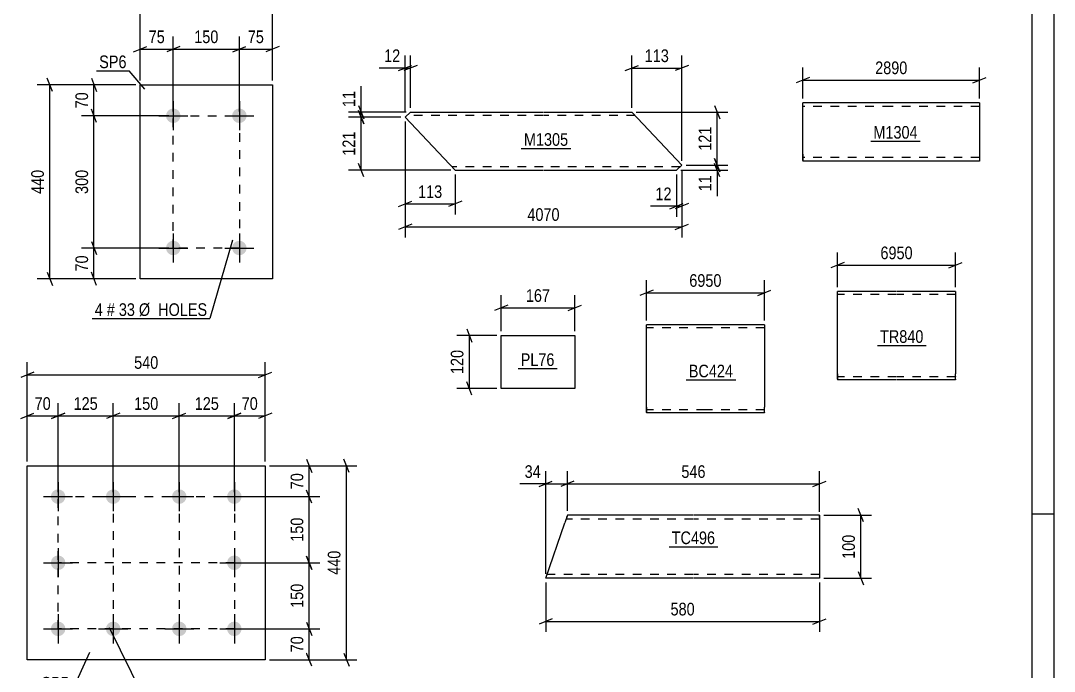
# Model space of a CAD drawing. Header units: millimetres. Extents: x 0 to 841, y 0 to 594.
# Drawn here: x 606.4 to 841, y 262.3 to 410 of the extents above; entities that cross this region are included whole.
import ezdxf

# ---------------------------------------------------------------- set-up
doc = ezdxf.new("R2010")
doc.units = ezdxf.units.MM
doc.linetypes.add('DXK_LINE_DOT2', pattern=[3.9198, 1.9599, -1.9599])
doc.styles.add('Arial Narrow', font='ARIALN.TTF', dxfattribs={"height": 0.2})

# ---------------------------------------------------------------- blocks, each defined once
blk = doc.blocks.new('Unknown-761545992-1132')
at = {"color": 5, "linetype": 'Continuous'}
for p, q in [((841, 0), (841, 594)), ((836, 5), (836, 589)), ((841, 298), (836, 298))]:
    blk.add_line(p, q, dxfattribs=at)
blk = doc.blocks.new('Part-761545992-18635 - 18634')
at = {"color": 2, "linetype": 'Continuous'}
for p, q in [((725.54, 283.46), (729.87, 296.03)), ((730.46, 297.75), (729.87, 296.03)), ((759.03, 297.75), (730.46, 297.75)), ((787.7, 297.75), (759.13, 297.75)), ((787.7, 297.75), (787.7, 297.62)), ((787.7, 297.62), (787.7, 283.46)), ((759.03, 283.46), (725.54, 283.46)), ((787.7, 283.46), (759.13, 283.46))]:
    blk.add_line(p, q, dxfattribs=at)
at = {"color": 7, "linetype": 'DXK_LINE_DOT2'}
for p, q in [((759.03, 296.89), (730.16, 296.89)), ((730.41, 297.62), (730.29, 297.25)), ((730.46, 297.75), (730.41, 297.62)), ((787.7, 296.89), (759.13, 296.89)), ((787.7, 297.25), (787.7, 297.75)), ((759.03, 284.32), (725.84, 284.32)), ((787.7, 284.32), (759.13, 284.32))]:
    blk.add_line(p, q, dxfattribs=at)
blk = doc.blocks.new('Part-761545992-16267 - 16266')
at = {"color": 2, "linetype": 'Continuous'}
for p, q in [((694.84, 389.23), (693.64, 388.1)), ((693.64, 388.1), (704.99, 376.03)), ((694.84, 389.23), (724.99, 389.23)), ((725.09, 389.23), (745.09, 389.23)), ((745.09, 389.23), (756.44, 377.16)), ((704.99, 376.03), (724.99, 376.03)), ((725.09, 376.03), (755.23, 376.03)), ((756.44, 377.16), (755.23, 376.03))]:
    blk.add_line(p, q, dxfattribs=at)
at = {"color": 7, "linetype": 'DXK_LINE_DOT2'}
for p, q in [((724.99, 388.43), (693.99, 388.43)), ((745.84, 388.43), (725.09, 388.43)), ((724.99, 376.83), (704.24, 376.83)), ((756.08, 376.83), (725.09, 376.83))]:
    blk.add_line(p, q, dxfattribs=at)
blk = doc.blocks.new('Part-761545992-16281 - 16280')
at = {"color": 2, "linetype": 'Continuous'}
for p, q in [((803.93, 391.29), (783.93, 391.29)), ((783.93, 379.69), (783.93, 391.29)), ((824.03, 391.29), (804.03, 391.29)), ((824.03, 391.29), (824.03, 378.09)), ((783.93, 379.69), (783.93, 378.09)), ((803.93, 378.09), (783.93, 378.09)), ((824.03, 378.09), (804.03, 378.09))]:
    blk.add_line(p, q, dxfattribs=at)
at = {"color": 7, "linetype": 'DXK_LINE_DOT2'}
for p, q in [((803.93, 390.49), (783.93, 390.49)), ((824.03, 390.49), (804.03, 390.49)), ((783.93, 378.22), (783.93, 379.69)), ((783.93, 378.89), (783.93, 378.96)), ((803.93, 378.89), (783.93, 378.89)), ((824.03, 378.89), (804.03, 378.89)), ((824.03, 378.89), (824.03, 378.96))]:
    blk.add_line(p, q, dxfattribs=at)
blk = doc.blocks.new('Part-761545992-16340 - 16339')
at = {"color": 2, "linetype": 'Continuous'}
for p, q in [((761.75, 340.97), (748.42, 340.97)), ((748.42, 322.3), (748.42, 340.97)), ((775.18, 340.97), (761.85, 340.97)), ((775.18, 340.97), (775.18, 339.64)), ((775.18, 339.64), (775.18, 322.3)), ((748.42, 322.3), (748.42, 320.97)), ((775.18, 320.97), (775.18, 322.3)), ((761.75, 320.97), (748.42, 320.97)), ((775.18, 320.97), (761.85, 320.97))]:
    blk.add_line(p, q, dxfattribs=at)
at = {"color": 7, "linetype": 'DXK_LINE_DOT2'}
for p, q in [((761.75, 340.3), (748.42, 340.3)), ((775.18, 340.3), (761.85, 340.3)), ((748.42, 321.07), (748.42, 322.3)), ((748.42, 321.64), (748.42, 321.69)), ((761.75, 321.64), (748.42, 321.64)), ((775.18, 321.64), (761.85, 321.64)), ((775.18, 321.64), (775.18, 322.3)), ((775.18, 321.69), (775.18, 321.64)), ((775.18, 321.07), (775.18, 320.97))]:
    blk.add_line(p, q, dxfattribs=at)
blk = doc.blocks.new('Bolt-761545992-16351 - 16349')
at = {"linetype": 'Continuous'}
for points in [[(641, 390.04, -1), (641, 386.74, -1)], [(656, 390.04, -1), (656, 386.74, -1)], [(641, 360.04, -1), (641, 356.74, -1)], [(656, 360.04, -1), (656, 356.74, -1)]]:
    blk.add_hatch(color=1, dxfattribs=at).paths.add_polyline_path(points)
at = {"color": 1, "linetype": 'Continuous'}
for p, q in [((641, 391.69), (641, 385.09)), ((656, 391.69), (656, 385.09)), ((637.7, 388.39), (644.3, 388.39)), ((652.7, 388.39), (659.3, 388.39)), ((641, 361.69), (641, 355.09)), ((656, 361.69), (656, 355.09)), ((637.7, 358.39), (644.3, 358.39)), ((652.7, 358.39), (659.3, 358.39))]:
    blk.add_line(p, q, dxfattribs=at)
blk = doc.blocks.new('Part-761545992-16350 - 16349')
at = {"color": 2, "linetype": 'Continuous'}
for p, q in [((633.5, 351.39), (633.5, 395.39)), ((633.5, 395.39), (663.5, 395.39)), ((663.5, 395.39), (663.5, 351.39)), ((663.5, 351.39), (633.5, 351.39))]:
    blk.add_line(p, q, dxfattribs=at)
blk = doc.blocks.new('Part-761545992-16359 - 16358')
at = {"color": 2, "linetype": 'Continuous'}
for p, q in [((607.86, 264.98), (607.86, 308.98)), ((607.86, 308.98), (661.86, 308.98)), ((661.86, 308.98), (661.86, 264.98)), ((661.86, 264.98), (607.86, 264.98))]:
    blk.add_line(p, q, dxfattribs=at)
blk = doc.blocks.new('Bolt-761545992-16360 - 16358')
at = {"linetype": 'Continuous'}
for points in [[(614.86, 303.63, -1), (614.86, 300.33, -1)], [(627.36, 303.63, -1), (627.36, 300.33, -1)], [(642.36, 303.63, -1), (642.36, 300.33, -1)], [(654.86, 303.63, -1), (654.86, 300.33, -1)], [(614.86, 288.63, -1), (614.86, 285.33, -1)], [(654.86, 288.63, -1), (654.86, 285.33, -1)], [(614.86, 273.63, -1), (614.86, 270.33, -1)], [(627.36, 273.63, -1), (627.36, 270.33, -1)], [(642.36, 273.63, -1), (642.36, 270.33, -1)], [(654.86, 273.63, -1), (654.86, 270.33, -1)]]:
    blk.add_hatch(color=1, dxfattribs=at).paths.add_polyline_path(points)
at = {"color": 1, "linetype": 'Continuous'}
for p, q in [((614.86, 305.28), (614.86, 298.68)), ((627.36, 305.28), (627.36, 298.68)), ((642.36, 305.28), (642.36, 298.68)), ((654.86, 305.28), (654.86, 298.68)), ((611.56, 301.98), (618.16, 301.98)), ((624.06, 301.98), (630.66, 301.98)), ((639.06, 301.98), (645.66, 301.98)), ((651.56, 301.98), (658.16, 301.98)), ((614.86, 290.28), (614.86, 283.68)), ((654.86, 290.28), (654.86, 283.68)), ((611.56, 286.98), (618.16, 286.98)), ((651.56, 286.98), (658.16, 286.98)), ((614.86, 275.28), (614.86, 268.68)), ((627.36, 275.28), (627.36, 268.68)), ((642.36, 275.28), (642.36, 268.68)), ((654.86, 275.28), (654.86, 268.68)), ((611.56, 271.98), (618.16, 271.98)), ((624.06, 271.98), (630.66, 271.98)), ((639.06, 271.98), (645.66, 271.98)), ((651.56, 271.98), (658.16, 271.98))]:
    blk.add_line(p, q, dxfattribs=at)
blk = doc.blocks.new('Part-761545992-16406 - 16405')
at = {"color": 2, "linetype": 'Continuous'}
for p, q in [((715.43, 326.53), (715.43, 338.53)), ((715.43, 338.53), (732.14, 338.53)), ((732.14, 338.53), (732.14, 326.53)), ((732.14, 326.53), (715.43, 326.53))]:
    blk.add_line(p, q, dxfattribs=at)
blk = doc.blocks.new('Part-761545992-16440 - 16439')
at = {"color": 2, "linetype": 'Continuous'}
for p, q in [((805.13, 348.5), (791.8, 348.5)), ((791.8, 329.83), (791.8, 348.5)), ((818.57, 348.5), (805.23, 348.5)), ((818.57, 348.5), (818.57, 347.17)), ((818.57, 347.17), (818.57, 329.83)), ((791.8, 329.83), (791.8, 328.5)), ((818.57, 328.5), (818.57, 329.83)), ((805.13, 328.5), (791.8, 328.5)), ((818.57, 328.5), (805.23, 328.5))]:
    blk.add_line(p, q, dxfattribs=at)
at = {"color": 7, "linetype": 'DXK_LINE_DOT2'}
for p, q in [((805.13, 347.83), (791.8, 347.83)), ((818.57, 347.83), (805.23, 347.83)), ((791.8, 328.6), (791.8, 329.83)), ((791.8, 329.17), (791.8, 329.22)), ((805.13, 329.17), (791.8, 329.17)), ((818.57, 329.17), (805.23, 329.17)), ((818.57, 329.17), (818.57, 329.83)), ((818.57, 329.22), (818.57, 329.17)), ((818.57, 328.6), (818.57, 328.5))]:
    blk.add_line(p, q, dxfattribs=at)
blk = doc.blocks.new('Rectangle-761545992-18314 - 16349')
at = {"color": 1, "linetype": 'DXK_LINE_DOT2'}
blk.add_lwpolyline([(641, 388.39), (656, 388.39), (656, 358.39), (641, 358.39), (641, 388.39)], close=True, dxfattribs=at)
blk = doc.blocks.new('Rectangle-761545992-18286 - 16358')
at = {"color": 1, "linetype": 'DXK_LINE_DOT2'}
blk.add_lwpolyline([(614.86, 301.98), (654.86, 301.98), (654.86, 271.98), (614.86, 271.98), (614.86, 301.98)], close=True, dxfattribs=at)
blk = doc.blocks.new('Line-761545992-18296 - 16358')
at = {"color": 1, "linetype": 'DXK_LINE_DOT2'}
blk.add_line((627.36, 301.98), (627.36, 271.88), dxfattribs=at)
blk = doc.blocks.new('Line-761545992-18300 - 16358')
at = {"color": 1, "linetype": 'DXK_LINE_DOT2'}
blk.add_line((642.36, 301.98), (642.36, 271.88), dxfattribs=at)
blk = doc.blocks.new('Line-761545992-18304 - 16358')
at = {"color": 1, "linetype": 'DXK_LINE_DOT2'}
blk.add_line((654.86, 286.98), (614.86, 286.98), dxfattribs=at)
blk = doc.blocks.new('StraightDimension-761545992-18776 - 18634')
at = {"color": 7, "linetype": 'Continuous'}
for p, q in [((725.54, 282.46), (725.54, 271.28)), ((787.7, 282.46), (787.7, 271.28)), ((727.04, 274.28), (724.04, 273.08)), ((725.54, 273.68), (787.7, 273.68)), ((786.2, 273.08), (789.2, 274.28))]:
    blk.add_line(p, q, dxfattribs=at)
at = {"color": 0}
blk.add_wipeout([(759.96, 274.43), (759.96, 278.63), (753.28, 278.63), (753.28, 274.43)], dxfattribs=at)
at = {"color": 3, "style": 'Arial Narrow'}
blk.add_text('580', height=2.863, dxfattribs=at).set_placement((753.88, 275.03))
blk = doc.blocks.new('StraightDimension-761545992-18748 - 18634')
at = {"color": 7, "linetype": 'Continuous'}
for p, q in [((730.46, 298.75), (730.46, 307.73)), ((787.7, 298.5), (787.7, 307.73)), ((731.96, 305.48), (728.96, 304.28)), ((786.2, 304.28), (789.2, 305.48)), ((730.46, 304.88), (787.7, 304.88))]:
    blk.add_line(p, q, dxfattribs=at)
at = {"color": 0}
blk.add_wipeout([(762.42, 305.63), (762.42, 309.83), (755.74, 309.83), (755.74, 305.63)], dxfattribs=at)
at = {"color": 3, "style": 'Arial Narrow'}
blk.add_text('546', height=2.863, dxfattribs=at).set_placement((756.34, 306.23))
blk = doc.blocks.new('StraightDimension-761545992-18718 - 18634')
at = {"color": 7, "linetype": 'Continuous'}
for p, q in [((797.67, 296.25), (796.47, 299.25)), ((788.7, 297.75), (799.47, 297.75)), ((797.07, 283.46), (797.07, 297.75)), ((796.47, 284.96), (797.67, 281.96)), ((788.7, 283.46), (799.47, 283.46))]:
    blk.add_line(p, q, dxfattribs=at)
at = {"color": 0}
blk.add_wipeout([(796.32, 293.95), (792.12, 293.95), (792.12, 287.26), (796.32, 287.26)], dxfattribs=at)
at = {"color": 3, "style": 'Arial Narrow'}
blk.add_text('100', height=2.863, rotation=90.0002, dxfattribs=at).set_placement((795.72, 287.86))
blk = doc.blocks.new('StraightDimension-761545992-18749 - 18634')
at = {"color": 7, "linetype": 'Continuous'}
for p, q in [((725.54, 284.46), (725.54, 307.73)), ((730.46, 298.75), (730.46, 307.73)), ((724.04, 304.28), (727.04, 305.48)), ((731.96, 305.48), (728.96, 304.28)), ((725.54, 304.88), (730.46, 304.88))]:
    blk.add_line(p, q, dxfattribs=at)
at = {"color": 0}
blk.add_wipeout([(725.02, 305.63), (725.02, 309.83), (720.16, 309.83), (720.16, 305.63)], dxfattribs=at)
at = {"color": 7, "linetype": 'Continuous'}
blk.add_line((725.54, 304.88), (719.64, 304.88), dxfattribs=at)
blk.add_line((725.54, 304.88), (719.64, 304.88), dxfattribs=at)
at = {"color": 3, "style": 'Arial Narrow'}
blk.add_text('34', height=2.863, dxfattribs=at).set_placement((720.76, 306.23))
blk = doc.blocks.new('StraightDimension-761545992-18578 - 16266')
at = {"color": 7, "linetype": 'Continuous'}
for p, q in [((763.87, 378.66), (765.07, 375.66)), ((756.23, 376.03), (766.87, 376.03)), ((757.44, 377.16), (766.87, 377.16)), ((765.07, 374.53), (763.87, 377.53)), ((764.47, 376.03), (764.47, 377.16))]:
    blk.add_line(p, q, dxfattribs=at)
at = {"color": 0}
blk.add_wipeout([(763.72, 375.51), (759.52, 375.51), (759.52, 370.65), (763.72, 370.65)], dxfattribs=at)
at = {"color": 7, "linetype": 'Continuous'}
blk.add_line((764.47, 376.03), (764.47, 370.13), dxfattribs=at)
blk.add_line((764.47, 376.03), (764.47, 370.13), dxfattribs=at)
at = {"color": 3, "style": 'Arial Narrow'}
blk.add_text('11', height=2.863, rotation=90.0002, dxfattribs=at).set_placement((763.12, 371.25))
blk = doc.blocks.new('StraightDimension-761545992-16490 - 16266')
at = {"color": 7, "linetype": 'Continuous'}
for p, q in [((693.64, 389.1), (693.64, 402.08)), ((694.84, 390.23), (694.84, 402.08)), ((692.14, 398.63), (695.14, 399.83)), ((696.34, 399.83), (693.34, 398.63)), ((693.64, 399.23), (694.84, 399.23))]:
    blk.add_line(p, q, dxfattribs=at)
at = {"color": 0}
blk.add_wipeout([(693.11, 399.98), (693.11, 404.18), (688.26, 404.18), (688.26, 399.98)], dxfattribs=at)
at = {"color": 7, "linetype": 'Continuous'}
blk.add_line((693.64, 399.23), (687.73, 399.23), dxfattribs=at)
blk.add_line((693.64, 399.23), (687.73, 399.23), dxfattribs=at)
at = {"color": 3, "style": 'Arial Narrow'}
blk.add_text('12', height=2.863, dxfattribs=at).set_placement((688.86, 400.58))
blk = doc.blocks.new('StraightDimension-761545992-16482 - 16266')
at = {"color": 7, "linetype": 'Continuous'}
for p, q in [((693.64, 387.1), (693.64, 365.99)), ((704.99, 375.03), (704.99, 365.99)), ((692.14, 367.79), (695.14, 368.99)), ((693.64, 368.39), (704.99, 368.39)), ((706.49, 368.99), (703.49, 367.79))]:
    blk.add_line(p, q, dxfattribs=at)
at = {"color": 0}
blk.add_wipeout([(702.66, 369.14), (702.66, 373.34), (695.97, 373.34), (695.97, 369.14)], dxfattribs=at)
at = {"color": 3, "style": 'Arial Narrow'}
blk.add_text('113', height=2.863, dxfattribs=at).set_placement((696.57, 369.74))
blk = doc.blocks.new('StraightDimension-761545992-16510 - 16266')
at = {"color": 7, "linetype": 'Continuous'}
for p, q in [((693.64, 387.1), (693.64, 360.8)), ((756.44, 376.16), (756.44, 360.8)), ((695.14, 363.8), (692.14, 362.6)), ((754.94, 362.6), (757.94, 363.8)), ((693.64, 363.2), (756.44, 363.2))]:
    blk.add_line(p, q, dxfattribs=at)
at = {"color": 0}
blk.add_wipeout([(729.29, 363.95), (729.29, 368.15), (720.78, 368.15), (720.78, 363.95)], dxfattribs=at)
at = {"color": 3, "style": 'Arial Narrow'}
blk.add_text('4070', height=2.863, dxfattribs=at).set_placement((721.38, 364.55))
blk = doc.blocks.new('StraightDimension-761545992-16486 - 16266')
at = {"color": 7, "linetype": 'Continuous'}
for p, q in [((745.09, 390.23), (745.09, 402.08)), ((756.44, 378.16), (756.44, 402.08)), ((743.59, 398.63), (746.59, 399.83)), ((745.09, 399.23), (756.44, 399.23)), ((757.94, 399.83), (754.94, 398.63))]:
    blk.add_line(p, q, dxfattribs=at)
at = {"color": 0}
blk.add_wipeout([(754.1, 399.98), (754.1, 404.18), (747.42, 404.18), (747.42, 399.98)], dxfattribs=at)
at = {"color": 3, "style": 'Arial Narrow'}
blk.add_text('113', height=2.863, dxfattribs=at).set_placement((748.02, 400.58))
blk = doc.blocks.new('StraightDimension-761545992-16478 - 16266')
at = {"color": 7, "linetype": 'Continuous'}
for p, q in [((756.44, 376.16), (756.44, 365.49)), ((755.23, 375.03), (755.23, 365.49)), ((753.73, 367.29), (756.73, 368.49)), ((757.94, 368.49), (754.94, 367.29)), ((755.23, 367.89), (756.44, 367.89))]:
    blk.add_line(p, q, dxfattribs=at)
at = {"color": 0}
blk.add_wipeout([(754.71, 368.64), (754.71, 372.84), (749.85, 372.84), (749.85, 368.64)], dxfattribs=at)
at = {"color": 7, "linetype": 'Continuous'}
blk.add_line((755.23, 367.89), (749.33, 367.89), dxfattribs=at)
blk.add_line((755.23, 367.89), (749.33, 367.89), dxfattribs=at)
at = {"color": 3, "style": 'Arial Narrow'}
blk.add_text('12', height=2.863, dxfattribs=at).set_placement((750.45, 369.24))
blk = doc.blocks.new('StraightDimension-761545992-18544 - 16266')
at = {"color": 7, "linetype": 'Continuous'}
for p, q in [((683.04, 390.73), (684.24, 387.73)), ((684.24, 386.6), (683.04, 389.6)), ((693.84, 389.23), (680.79, 389.23)), ((692.64, 388.1), (680.79, 388.1)), ((683.64, 388.1), (683.64, 389.23))]:
    blk.add_line(p, q, dxfattribs=at)
at = {"color": 0}
blk.add_wipeout([(682.89, 394.61), (678.69, 394.61), (678.69, 389.76), (682.89, 389.76)], dxfattribs=at)
at = {"color": 7, "linetype": 'Continuous'}
blk.add_line((683.64, 389.23), (683.64, 395.14), dxfattribs=at)
blk.add_line((683.64, 389.23), (683.64, 395.14), dxfattribs=at)
at = {"color": 3, "style": 'Arial Narrow'}
blk.add_text('11', height=2.863, rotation=90.0002, dxfattribs=at).set_placement((682.29, 390.36))
blk = doc.blocks.new('StraightDimension-761545992-18545 - 16266')
at = {"color": 7, "linetype": 'Continuous'}
for p, q in [((683.04, 389.6), (684.24, 386.6)), ((692.64, 388.1), (680.79, 388.1)), ((683.64, 376.03), (683.64, 388.1)), ((703.99, 376.03), (680.79, 376.03)), ((684.24, 374.53), (683.04, 377.53))]:
    blk.add_line(p, q, dxfattribs=at)
at = {"color": 0}
blk.add_wipeout([(682.89, 385.41), (678.69, 385.41), (678.69, 378.73), (682.89, 378.73)], dxfattribs=at)
at = {"color": 3, "style": 'Arial Narrow'}
blk.add_text('121', height=2.863, rotation=90.0002, dxfattribs=at).set_placement((682.29, 379.33))
blk = doc.blocks.new('StraightDimension-761545992-18577 - 16266')
at = {"color": 7, "linetype": 'Continuous'}
for p, q in [((763.87, 390.73), (765.07, 387.73)), ((746.09, 389.23), (766.87, 389.23)), ((764.47, 377.16), (764.47, 389.23)), ((765.07, 375.66), (763.87, 378.66)), ((757.44, 377.16), (766.87, 377.16))]:
    blk.add_line(p, q, dxfattribs=at)
at = {"color": 0}
blk.add_wipeout([(763.72, 386.54), (759.52, 386.54), (759.52, 379.86), (763.72, 379.86)], dxfattribs=at)
at = {"color": 3, "style": 'Arial Narrow'}
blk.add_text('121', height=2.863, rotation=90.0002, dxfattribs=at).set_placement((763.12, 380.46))
blk = doc.blocks.new('StraightDimension-761545992-16544 - 16280')
at = {"color": 7, "linetype": 'Continuous'}
for p, q in [((783.93, 392.29), (783.93, 399.34)), ((824.03, 392.29), (824.03, 399.34)), ((785.43, 397.09), (782.43, 395.89)), ((822.53, 395.89), (825.53, 397.09)), ((783.93, 396.49), (824.03, 396.49))]:
    blk.add_line(p, q, dxfattribs=at)
at = {"color": 0}
blk.add_wipeout([(808.24, 397.24), (808.24, 401.44), (799.73, 401.44), (799.73, 397.24)], dxfattribs=at)
at = {"color": 3, "style": 'Arial Narrow'}
blk.add_text('2890', height=2.863, dxfattribs=at).set_placement((800.33, 397.84))
blk = doc.blocks.new('StraightDimension-761545992-16660 - 16339')
at = {"color": 7, "linetype": 'Continuous'}
for p, q in [((748.42, 341.97), (748.42, 351.09)), ((775.18, 341.97), (775.18, 351.09)), ((749.92, 348.84), (746.92, 347.64)), ((748.42, 348.24), (775.18, 348.24)), ((773.68, 347.64), (776.68, 348.84))]:
    blk.add_line(p, q, dxfattribs=at)
at = {"color": 0}
blk.add_wipeout([(766.06, 348.99), (766.06, 353.19), (757.54, 353.19), (757.54, 348.99)], dxfattribs=at)
at = {"color": 3, "style": 'Arial Narrow'}
blk.add_text('6950', height=2.863, dxfattribs=at).set_placement((758.14, 349.59))
blk = doc.blocks.new('StraightDimension-761545992-16664 - 16349')
at = {"color": 7, "linetype": 'Continuous'}
for p, q in [((622.4, 396.89), (623.6, 393.89)), ((632.5, 395.39), (620.15, 395.39)), ((623, 388.39), (623, 395.39)), ((623.6, 386.89), (622.4, 389.89)), ((640, 388.39), (620.15, 388.39))]:
    blk.add_line(p, q, dxfattribs=at)
at = {"color": 0}
blk.add_wipeout([(622.25, 394.32), (618.05, 394.32), (618.05, 389.46), (622.25, 389.46)], dxfattribs=at)
at = {"color": 3, "style": 'Arial Narrow'}
blk.add_text('70', height=2.863, rotation=90.0002, dxfattribs=at).set_placement((621.65, 390.06))
blk = doc.blocks.new('StraightDimension-761545992-16665 - 16349')
at = {"color": 7, "linetype": 'Continuous'}
for p, q in [((623.6, 386.89), (622.4, 389.89)), ((640, 388.39), (620.15, 388.39)), ((623, 358.39), (623, 388.39)), ((622.4, 359.89), (623.6, 356.89)), ((640, 358.39), (620.15, 358.39))]:
    blk.add_line(p, q, dxfattribs=at)
at = {"color": 0}
blk.add_wipeout([(622.25, 376.73), (618.05, 376.73), (618.05, 370.05), (622.25, 370.05)], dxfattribs=at)
at = {"color": 3, "style": 'Arial Narrow'}
blk.add_text('300', height=2.863, rotation=90.0002, dxfattribs=at).set_placement((621.65, 370.65))
blk = doc.blocks.new('StraightDimension-761545992-16666 - 16349')
at = {"color": 7, "linetype": 'Continuous'}
for p, q in [((622.4, 359.89), (623.6, 356.89)), ((640, 358.39), (620.15, 358.39)), ((623, 351.39), (623, 358.39)), ((623.6, 349.89), (622.4, 352.89)), ((632.5, 351.39), (620.15, 351.39))]:
    blk.add_line(p, q, dxfattribs=at)
at = {"color": 0}
blk.add_wipeout([(622.25, 357.32), (618.05, 357.32), (618.05, 352.46), (622.25, 352.46)], dxfattribs=at)
at = {"color": 3, "style": 'Arial Narrow'}
blk.add_text('70', height=2.863, rotation=90.0002, dxfattribs=at).set_placement((621.65, 353.06))
blk = doc.blocks.new('StraightDimension-761545992-16676 - 16349')
at = {"color": 7, "linetype": 'Continuous'}
for p, q in [((613.57, 393.89), (612.37, 396.89)), ((632.5, 395.39), (610.12, 395.39)), ((612.97, 351.39), (612.97, 395.39)), ((612.37, 352.89), (613.57, 349.89)), ((632.5, 351.39), (610.12, 351.39))]:
    blk.add_line(p, q, dxfattribs=at)
at = {"color": 0}
blk.add_wipeout([(612.22, 376.73), (608.02, 376.73), (608.02, 370.05), (612.22, 370.05)], dxfattribs=at)
at = {"color": 3, "style": 'Arial Narrow'}
blk.add_text('440', height=2.863, rotation=90.0002, dxfattribs=at).set_placement((611.62, 370.65))
blk = doc.blocks.new('StraightDimension-761545992-16680 - 16349')
at = {"color": 7, "linetype": 'Continuous'}
for p, q in [((656, 389.39), (656, 406.38)), ((663.5, 396.39), (663.5, 406.38)), ((654.5, 402.93), (657.5, 404.13)), ((665, 404.13), (662, 402.93)), ((656, 403.53), (663.5, 403.53))]:
    blk.add_line(p, q, dxfattribs=at)
at = {"color": 0}
blk.add_wipeout([(662.18, 404.28), (662.18, 408.48), (657.32, 408.48), (657.32, 404.28)], dxfattribs=at)
at = {"color": 3, "style": 'Arial Narrow'}
blk.add_text('75', height=2.863, dxfattribs=at).set_placement((657.92, 404.88))
blk = doc.blocks.new('StraightDimension-761545992-16681 - 16349')
at = {"color": 7, "linetype": 'Continuous'}
for p, q in [((641, 389.39), (641, 406.38)), ((656, 389.39), (656, 406.38)), ((642.5, 404.13), (639.5, 402.93)), ((654.5, 402.93), (657.5, 404.13)), ((641, 403.53), (656, 403.53))]:
    blk.add_line(p, q, dxfattribs=at)
at = {"color": 0}
blk.add_wipeout([(651.84, 404.28), (651.84, 408.48), (645.16, 408.48), (645.16, 404.28)], dxfattribs=at)
at = {"color": 3, "style": 'Arial Narrow'}
blk.add_text('150', height=2.863, dxfattribs=at).set_placement((645.76, 404.88))
blk = doc.blocks.new('StraightDimension-761545992-16682 - 16349')
at = {"color": 7, "linetype": 'Continuous'}
for p, q in [((633.5, 396.39), (633.5, 406.38)), ((641, 389.39), (641, 406.38)), ((632, 402.93), (635, 404.13)), ((642.5, 404.13), (639.5, 402.93)), ((633.5, 403.53), (641, 403.53))]:
    blk.add_line(p, q, dxfattribs=at)
at = {"color": 0}
blk.add_wipeout([(639.68, 404.28), (639.68, 408.48), (634.82, 408.48), (634.82, 404.28)], dxfattribs=at)
at = {"color": 3, "style": 'Arial Narrow'}
blk.add_text('75', height=2.863, dxfattribs=at).set_placement((635.42, 404.88))
blk = doc.blocks.new('StraightDimension-761545992-16692 - 16349')
at = {"color": 7, "linetype": 'Continuous'}
for p, q in [((633.5, 396.39), (633.5, 417.36)), ((663.5, 396.39), (663.5, 417.36)), ((635, 415.11), (632, 413.91)), ((633.5, 414.51), (663.5, 414.51)), ((662, 413.91), (665, 415.11))]:
    blk.add_line(p, q, dxfattribs=at)
at = {"color": 0}
blk.add_wipeout([(651.84, 415.26), (651.84, 419.46), (645.16, 419.46), (645.16, 415.26)], dxfattribs=at)
at = {"color": 3, "style": 'Arial Narrow'}
blk.add_text('300', height=2.863, dxfattribs=at).set_placement((645.76, 415.86))
blk = doc.blocks.new('StraightDimension-761545992-20324 - 16358')
at = {"color": 7, "linetype": 'Continuous'}
for p, q in [((627.36, 302.98), (627.36, 323.17)), ((642.36, 302.98), (642.36, 323.17)), ((628.86, 320.92), (625.86, 319.72)), ((627.36, 320.32), (642.36, 320.32)), ((640.86, 319.72), (643.86, 320.92))]:
    blk.add_line(p, q, dxfattribs=at)
at = {"color": 0}
blk.add_wipeout([(638.2, 321.07), (638.2, 325.27), (631.52, 325.27), (631.52, 321.07)], dxfattribs=at)
at = {"color": 3, "style": 'Arial Narrow'}
blk.add_text('150', height=2.863, dxfattribs=at).set_placement((632.12, 321.67))
blk = doc.blocks.new('StraightDimension-761545992-16712 - 16358')
at = {"color": 7, "linetype": 'Continuous'}
for p, q in [((680.89, 307.48), (679.69, 310.48)), ((662.86, 308.98), (682.69, 308.98)), ((680.29, 264.98), (680.29, 308.98)), ((679.69, 266.48), (680.89, 263.48)), ((662.86, 264.98), (682.69, 264.98))]:
    blk.add_line(p, q, dxfattribs=at)
at = {"color": 0}
blk.add_wipeout([(679.54, 290.32), (675.34, 290.32), (675.34, 283.64), (679.54, 283.64)], dxfattribs=at)
at = {"color": 3, "style": 'Arial Narrow'}
blk.add_text('440', height=2.863, rotation=90.0002, dxfattribs=at).set_placement((678.94, 284.24))
blk = doc.blocks.new('StraightDimension-761545992-16696 - 16358')
at = {"color": 7, "linetype": 'Continuous'}
for p, q in [((671.26, 310.48), (672.46, 307.48)), ((662.86, 308.98), (674.26, 308.98)), ((671.86, 301.98), (671.86, 308.98)), ((672.46, 300.48), (671.26, 303.48)), ((655.86, 301.98), (674.26, 301.98))]:
    blk.add_line(p, q, dxfattribs=at)
at = {"color": 0}
blk.add_wipeout([(671.11, 307.91), (666.91, 307.91), (666.91, 303.05), (671.11, 303.05)], dxfattribs=at)
at = {"color": 3, "style": 'Arial Narrow'}
blk.add_text('70', height=2.863, rotation=90.0002, dxfattribs=at).set_placement((670.51, 303.65))
blk = doc.blocks.new('StraightDimension-761545992-16699 - 16358')
at = {"color": 7, "linetype": 'Continuous'}
for p, q in [((671.26, 273.48), (672.46, 270.48)), ((655.86, 271.98), (674.26, 271.98)), ((671.86, 264.98), (671.86, 271.98)), ((672.46, 263.48), (671.26, 266.48)), ((662.86, 264.98), (674.26, 264.98))]:
    blk.add_line(p, q, dxfattribs=at)
at = {"color": 0}
blk.add_wipeout([(671.11, 270.91), (666.91, 270.91), (666.91, 266.05), (671.11, 266.05)], dxfattribs=at)
at = {"color": 3, "style": 'Arial Narrow'}
blk.add_text('70', height=2.863, rotation=90.0002, dxfattribs=at).set_placement((670.51, 266.65))
blk = doc.blocks.new('StraightDimension-761545992-20322 - 16358')
at = {"color": 7, "linetype": 'Continuous'}
for p, q in [((614.86, 302.98), (614.86, 323.17)), ((627.36, 302.98), (627.36, 323.17)), ((613.36, 319.72), (616.36, 320.92)), ((614.86, 320.32), (627.36, 320.32)), ((628.86, 320.92), (625.86, 319.72))]:
    blk.add_line(p, q, dxfattribs=at)
at = {"color": 0}
blk.add_wipeout([(624.45, 321.07), (624.45, 325.27), (617.77, 325.27), (617.77, 321.07)], dxfattribs=at)
at = {"color": 3, "style": 'Arial Narrow'}
blk.add_text('125', height=2.863, dxfattribs=at).set_placement((618.37, 321.67))
blk = doc.blocks.new('StraightDimension-761545992-16716 - 16358')
at = {"color": 7, "linetype": 'Continuous'}
for p, q in [((654.86, 302.98), (654.86, 323.17)), ((661.86, 309.98), (661.86, 323.17)), ((653.36, 319.72), (656.36, 320.92)), ((654.86, 320.32), (661.86, 320.32)), ((663.36, 320.92), (660.36, 319.72))]:
    blk.add_line(p, q, dxfattribs=at)
at = {"color": 0}
blk.add_wipeout([(660.79, 321.07), (660.79, 325.27), (655.93, 325.27), (655.93, 321.07)], dxfattribs=at)
at = {"color": 3, "style": 'Arial Narrow'}
blk.add_text('70', height=2.863, dxfattribs=at).set_placement((656.53, 321.67))
blk = doc.blocks.new('StraightDimension-761545992-20318 - 16358')
at = {"color": 7, "linetype": 'Continuous'}
for p, q in [((655.86, 286.98), (674.26, 286.98)), ((672.46, 285.48), (671.26, 288.48)), ((671.86, 271.98), (671.86, 286.98)), ((671.26, 273.48), (672.46, 270.48)), ((655.86, 271.98), (674.26, 271.98))]:
    blk.add_line(p, q, dxfattribs=at)
at = {"color": 0}
blk.add_wipeout([(671.11, 282.82), (666.91, 282.82), (666.91, 276.14), (671.11, 276.14)], dxfattribs=at)
at = {"color": 3, "style": 'Arial Narrow'}
blk.add_text('150', height=2.863, rotation=90.0002, dxfattribs=at).set_placement((670.51, 276.74))
blk = doc.blocks.new('StraightDimension-761545992-16720 - 16358')
at = {"color": 7, "linetype": 'Continuous'}
for p, q in [((607.86, 309.98), (607.86, 323.17)), ((614.86, 302.98), (614.86, 323.17)), ((606.36, 319.72), (609.36, 320.92)), ((607.86, 320.32), (614.86, 320.32)), ((616.36, 320.92), (613.36, 319.72))]:
    blk.add_line(p, q, dxfattribs=at)
at = {"color": 0}
blk.add_wipeout([(613.79, 321.07), (613.79, 325.27), (608.93, 325.27), (608.93, 321.07)], dxfattribs=at)
at = {"color": 3, "style": 'Arial Narrow'}
blk.add_text('70', height=2.863, dxfattribs=at).set_placement((609.53, 321.67))
blk = doc.blocks.new('StraightDimension-761545992-16736 - 16358')
at = {"color": 7, "linetype": 'Continuous'}
for p, q in [((607.86, 309.98), (607.86, 332.48)), ((661.86, 309.98), (661.86, 332.48)), ((609.36, 330.23), (606.36, 329.03)), ((607.86, 329.63), (661.86, 329.63)), ((660.36, 329.03), (663.36, 330.23))]:
    blk.add_line(p, q, dxfattribs=at)
at = {"color": 0}
blk.add_wipeout([(638.2, 330.38), (638.2, 334.58), (631.52, 334.58), (631.52, 330.38)], dxfattribs=at)
at = {"color": 3, "style": 'Arial Narrow'}
blk.add_text('540', height=2.863, dxfattribs=at).set_placement((632.12, 330.98))
blk = doc.blocks.new('StraightDimension-761545992-20320 - 16358')
at = {"color": 7, "linetype": 'Continuous'}
for p, q in [((672.46, 300.48), (671.26, 303.48)), ((655.86, 301.98), (674.26, 301.98)), ((671.86, 286.98), (671.86, 301.98)), ((655.86, 286.98), (674.26, 286.98)), ((671.26, 288.48), (672.46, 285.48))]:
    blk.add_line(p, q, dxfattribs=at)
at = {"color": 0}
blk.add_wipeout([(671.11, 297.82), (666.91, 297.82), (666.91, 291.14), (671.11, 291.14)], dxfattribs=at)
at = {"color": 3, "style": 'Arial Narrow'}
blk.add_text('150', height=2.863, rotation=90.0002, dxfattribs=at).set_placement((670.51, 291.74))
blk = doc.blocks.new('StraightDimension-761545992-20326 - 16358')
at = {"color": 7, "linetype": 'Continuous'}
for p, q in [((642.36, 302.98), (642.36, 323.17)), ((654.86, 302.98), (654.86, 323.17)), ((640.86, 319.72), (643.86, 320.92)), ((642.36, 320.32), (654.86, 320.32)), ((656.36, 320.92), (653.36, 319.72))]:
    blk.add_line(p, q, dxfattribs=at)
at = {"color": 0}
blk.add_wipeout([(651.95, 321.07), (651.95, 325.27), (645.27, 325.27), (645.27, 321.07)], dxfattribs=at)
at = {"color": 3, "style": 'Arial Narrow'}
blk.add_text('125', height=2.863, dxfattribs=at).set_placement((645.87, 321.67))
blk = doc.blocks.new('StraightDimension-761545992-16756 - 16405')
at = {"color": 7, "linetype": 'Continuous'}
for p, q in [((714.43, 338.53), (705.36, 338.53)), ((707.61, 340.03), (708.81, 337.03)), ((708.21, 326.53), (708.21, 338.53)), ((714.43, 326.53), (705.36, 326.53)), ((708.81, 325.03), (707.61, 328.03))]:
    blk.add_line(p, q, dxfattribs=at)
at = {"color": 0}
blk.add_wipeout([(707.46, 335.87), (703.26, 335.87), (703.26, 329.19), (707.46, 329.19)], dxfattribs=at)
at = {"color": 3, "style": 'Arial Narrow'}
blk.add_text('120', height=2.863, rotation=90.0002, dxfattribs=at).set_placement((706.86, 329.79))
blk = doc.blocks.new('StraightDimension-761545992-16760 - 16405')
at = {"color": 7, "linetype": 'Continuous'}
for p, q in [((715.43, 339.53), (715.43, 347.67)), ((732.14, 339.53), (732.14, 347.67)), ((716.93, 345.42), (713.93, 344.22)), ((730.64, 344.22), (733.64, 345.42)), ((715.43, 344.82), (732.14, 344.82))]:
    blk.add_line(p, q, dxfattribs=at)
at = {"color": 0}
blk.add_wipeout([(727.13, 345.57), (727.13, 349.77), (720.44, 349.77), (720.44, 345.57)], dxfattribs=at)
at = {"color": 3, "style": 'Arial Narrow'}
blk.add_text('167', height=2.863, dxfattribs=at).set_placement((721.04, 346.17))
blk = doc.blocks.new('StraightDimension-761545992-16788 - 16439')
at = {"color": 7, "linetype": 'Continuous'}
for p, q in [((791.8, 349.5), (791.8, 357.35)), ((818.57, 349.5), (818.57, 357.35)), ((793.3, 355.1), (790.3, 353.9)), ((791.8, 354.5), (818.57, 354.5)), ((817.07, 353.9), (820.07, 355.1))]:
    blk.add_line(p, q, dxfattribs=at)
at = {"color": 0}
blk.add_wipeout([(809.44, 355.25), (809.44, 359.45), (800.93, 359.45), (800.93, 355.25)], dxfattribs=at)
at = {"color": 3, "style": 'Arial Narrow'}
blk.add_text('6950', height=2.863, dxfattribs=at).set_placement((801.53, 355.85))
blk = doc.blocks.new('Mark-761545992-18679 - 18634')
at = {"color": 0}
blk.add_wipeout([(764, 291.21), (764, 294.21), (754.14, 294.21), (754.14, 291.21)], dxfattribs=at)
blk.add_wipeout([(764, 291.21), (764, 294.21), (754.14, 294.21), (754.14, 291.21)], dxfattribs=at)
at = {"color": 30, "linetype": 'Continuous'}
blk.add_line((753.54, 290.61), (764.6, 290.61), dxfattribs=at)
at = {"color": 3, "style": 'Arial Narrow'}
blk.add_text('TC496', height=2.863, dxfattribs=at).set_placement((754.14, 291.21))
blk = doc.blocks.new('Mark-761545992-16971 - 16266')
at = {"color": 0}
blk.add_wipeout([(730.66, 381.58), (730.66, 384.58), (720.6, 384.58), (720.6, 381.58)], dxfattribs=at)
blk.add_wipeout([(730.66, 381.58), (730.66, 384.58), (720.6, 384.58), (720.6, 381.58)], dxfattribs=at)
at = {"color": 30, "linetype": 'Continuous'}
blk.add_line((720, 380.98), (731.26, 380.98), dxfattribs=at)
at = {"color": 3, "style": 'Arial Narrow'}
blk.add_text('M1305', height=2.863, dxfattribs=at).set_placement((720.6, 381.58))
blk = doc.blocks.new('Mark-761545992-16977 - 16280')
at = {"color": 0}
blk.add_wipeout([(809.98, 383.2), (809.98, 386.2), (799.93, 386.2), (799.93, 383.2)], dxfattribs=at)
blk.add_wipeout([(809.98, 383.2), (809.98, 386.2), (799.93, 386.2), (799.93, 383.2)], dxfattribs=at)
at = {"color": 30, "linetype": 'Continuous'}
blk.add_line((799.33, 382.6), (810.58, 382.6), dxfattribs=at)
at = {"color": 3, "style": 'Arial Narrow'}
blk.add_text('M1304', height=2.863, dxfattribs=at).set_placement((799.93, 383.2))
blk = doc.blocks.new('Mark-761545992-17000 - 16339')
at = {"color": 0}
blk.add_wipeout([(768.07, 329.05), (768.07, 332.05), (758.02, 332.05), (758.02, 329.05)], dxfattribs=at)
blk.add_wipeout([(768.07, 329.05), (768.07, 332.05), (758.02, 332.05), (758.02, 329.05)], dxfattribs=at)
at = {"color": 30, "linetype": 'Continuous'}
blk.add_line((757.42, 328.45), (768.67, 328.45), dxfattribs=at)
at = {"color": 3, "style": 'Arial Narrow'}
blk.add_text('BC424', height=2.863, dxfattribs=at).set_placement((758.02, 329.05))
blk = doc.blocks.new('Mark-761545992-17003 - 16349')
at = {"color": 0}
blk.add_wipeout([(630.39, 399.2), (630.39, 402.2), (624.18, 402.2), (624.18, 399.2)], dxfattribs=at)
blk.add_wipeout([(630.39, 399.2), (630.39, 402.2), (624.18, 402.2), (624.18, 399.2)], dxfattribs=at)
at = {"color": 30, "linetype": 'Continuous'}
for p in [(623.58, 398.6), (634.53, 394.42)]:
    blk.add_line(p, (630.99, 398.6), dxfattribs=at)
at = {"color": 3, "style": 'Arial Narrow'}
blk.add_text('SP6', height=2.863, dxfattribs=at).set_placement((624.18, 399.2))
blk = doc.blocks.new('Mark-761545992-17006 - 16349')
at = {"color": 0}
blk.add_wipeout([(625.01, 342.98), (625.01, 345.98), (623.18, 345.98), (623.18, 342.98)], dxfattribs=at)
blk.add_wipeout([(625.01, 342.98), (625.01, 345.98), (623.18, 345.98), (623.18, 342.98)], dxfattribs=at)
blk.add_wipeout([(627.74, 342.98), (627.74, 345.98), (625.91, 345.98), (625.91, 342.98)], dxfattribs=at)
blk.add_wipeout([(627.74, 342.98), (627.74, 345.98), (625.91, 345.98), (625.91, 342.98)], dxfattribs=at)
at = {"color": 3, "style": 'Arial Narrow'}
blk.add_text('4', height=2.86, dxfattribs=at).set_placement((623.18, 342.98))
at = {"color": 0}
blk.add_wipeout([(632.29, 342.98), (632.29, 345.98), (628.64, 345.98), (628.64, 342.98)], dxfattribs=at)
blk.add_wipeout([(632.29, 342.98), (632.29, 345.98), (628.64, 345.98), (628.64, 342.98)], dxfattribs=at)
at = {"color": 3, "style": 'Arial Narrow'}
blk.add_text('#', height=2.86, dxfattribs=at).set_placement((625.91, 342.98))
at = {"color": 0}
blk.add_wipeout([(648.72, 342.98), (648.72, 345.98), (633.19, 345.98), (633.19, 342.98)], dxfattribs=at)
blk.add_wipeout([(648.72, 342.98), (648.72, 345.98), (633.19, 345.98), (633.19, 342.98)], dxfattribs=at)
at = {"color": 7, "linetype": 'Continuous'}
for p in [(654.48, 360.17), (622.58, 342.38)]:
    blk.add_line(p, (649.32, 342.38), dxfattribs=at)
at = {"color": 3, "style": 'Arial Narrow'}
for s, p in [('33', (628.64, 342.98)), ('Ø  HOLES', (633.19, 342.98))]:
    blk.add_text(s, height=2.863, dxfattribs=at).set_placement(p)
blk = doc.blocks.new('Mark-761545992-17010 - 16358')
at = {"color": 0}
blk.add_wipeout([(638.2, 257.69), (638.2, 260.69), (634.54, 260.69), (634.54, 257.69)], dxfattribs=at)
blk.add_wipeout([(638.2, 257.69), (638.2, 260.69), (634.54, 260.69), (634.54, 257.69)], dxfattribs=at)
at = {"color": 7, "linetype": 'Continuous'}
blk.add_line((626.41, 272.3), (633.94, 257.09), dxfattribs=at)
at = {"color": 0}
blk.add_wipeout([(640.92, 257.69), (640.92, 260.69), (639.1, 260.69), (639.1, 257.69)], dxfattribs=at)
blk.add_wipeout([(640.92, 257.69), (640.92, 260.69), (639.1, 260.69), (639.1, 257.69)], dxfattribs=at)
at = {"color": 3, "style": 'Arial Narrow'}
blk.add_text('10', height=2.863, dxfattribs=at).set_placement((634.54, 257.69))
at = {"color": 0}
blk.add_wipeout([(645.48, 257.69), (645.48, 260.69), (641.82, 260.69), (641.82, 257.69)], dxfattribs=at)
blk.add_wipeout([(645.48, 257.69), (645.48, 260.69), (641.82, 260.69), (641.82, 257.69)], dxfattribs=at)
at = {"color": 3, "style": 'Arial Narrow'}
blk.add_text('#', height=2.86, dxfattribs=at).set_placement((639.1, 257.69))
at = {"color": 0}
blk.add_wipeout([(661.91, 257.69), (661.91, 260.69), (646.38, 260.69), (646.38, 257.69)], dxfattribs=at)
blk.add_wipeout([(661.91, 257.69), (661.91, 260.69), (646.38, 260.69), (646.38, 257.69)], dxfattribs=at)
at = {"color": 7, "linetype": 'Continuous'}
blk.add_line((633.94, 257.09), (662.51, 257.09), dxfattribs=at)
at = {"color": 3, "style": 'Arial Narrow'}
for s, p in [('33', (641.82, 257.69)), ('Ø  HOLES', (646.38, 257.69))]:
    blk.add_text(s, height=2.863, dxfattribs=at).set_placement(p)
blk = doc.blocks.new('Mark-761545992-17007 - 16358')
at = {"color": 0}
blk.add_wipeout([(617.27, 258.2), (617.27, 261.2), (611.06, 261.2), (611.06, 258.2)], dxfattribs=at)
blk.add_wipeout([(617.27, 258.2), (617.27, 261.2), (611.06, 261.2), (611.06, 258.2)], dxfattribs=at)
at = {"color": 30, "linetype": 'Continuous'}
for p in [(621.95, 266.63), (610.46, 257.6)]:
    blk.add_line(p, (617.87, 257.6), dxfattribs=at)
at = {"color": 3, "style": 'Arial Narrow'}
blk.add_text('SP5', height=2.863, dxfattribs=at).set_placement((611.06, 258.2))
blk = doc.blocks.new('Mark-761545992-17014 - 16405')
at = {"color": 0}
blk.add_wipeout([(727.53, 331.62), (727.53, 334.62), (719.86, 334.62), (719.86, 331.62)], dxfattribs=at)
blk.add_wipeout([(727.53, 331.62), (727.53, 334.62), (719.86, 334.62), (719.86, 331.62)], dxfattribs=at)
at = {"color": 30, "linetype": 'Continuous'}
blk.add_line((719.26, 331.02), (728.13, 331.02), dxfattribs=at)
at = {"color": 3, "style": 'Arial Narrow'}
blk.add_text('PL76', height=2.863, dxfattribs=at).set_placement((719.86, 331.62))
blk = doc.blocks.new('Mark-761545992-17026 - 16439')
at = {"color": 0}
blk.add_wipeout([(811.3, 336.87), (811.3, 339.87), (801.43, 339.87), (801.43, 336.87)], dxfattribs=at)
blk.add_wipeout([(811.3, 336.87), (811.3, 339.87), (801.43, 339.87), (801.43, 336.87)], dxfattribs=at)
at = {"color": 30, "linetype": 'Continuous'}
blk.add_line((800.83, 336.27), (811.9, 336.27), dxfattribs=at)
at = {"color": 3, "style": 'Arial Narrow'}
blk.add_text('TR840', height=2.863, dxfattribs=at).set_placement((801.43, 336.87))

msp = doc.modelspace()

# ---------------------------------------------------------------- block references
for name in ['Unknown-761545992-1132', 'Part-761545992-16350 - 16349', 'Bolt-761545992-16351 - 16349', 'Part-761545992-16281 - 16280', 'Rectangle-761545992-18314 - 16349', 'Part-761545992-16267 - 16266', 'Part-761545992-16440 - 16439', 'Part-761545992-16340 - 16339', 'Part-761545992-16406 - 16405', 'Part-761545992-16359 - 16358', 'Bolt-761545992-16360 - 16358', 'Rectangle-761545992-18286 - 16358', 'Line-761545992-18296 - 16358', 'Line-761545992-18300 - 16358', 'Part-761545992-18635 - 18634', 'Line-761545992-18304 - 16358']:
    msp.add_blockref(name, (0, 0))

# ---------------------------------------------------------------- next in the draw order: block references
for name in ['StraightDimension-761545992-16680 - 16349', 'StraightDimension-761545992-16490 - 16266', 'StraightDimension-761545992-16544 - 16280', 'StraightDimension-761545992-16664 - 16349', 'StraightDimension-761545992-16482 - 16266', 'Mark-761545992-16977 - 16280', 'StraightDimension-761545992-18578 - 16266', 'StraightDimension-761545992-16788 - 16439', 'StraightDimension-761545992-16660 - 16339', 'StraightDimension-761545992-16756 - 16405', 'Mark-761545992-17026 - 16439', 'Mark-761545992-17014 - 16405', 'Mark-761545992-17000 - 16339', 'StraightDimension-761545992-20324 - 16358', 'StraightDimension-761545992-16712 - 16358', 'StraightDimension-761545992-18748 - 18634', 'Mark-761545992-18679 - 18634', 'StraightDimension-761545992-18776 - 18634', 'Mark-761545992-17007 - 16358']:
    msp.add_blockref(name, (0, 0))

# ---------------------------------------------------------------- next in the draw order: block references
for name in ['StraightDimension-761545992-16665 - 16349', 'StraightDimension-761545992-16510 - 16266', 'StraightDimension-761545992-16760 - 16405', 'StraightDimension-761545992-20322 - 16358', 'StraightDimension-761545992-16696 - 16358', 'StraightDimension-761545992-18749 - 18634', 'StraightDimension-761545992-18718 - 18634', 'StraightDimension-761545992-16699 - 16358']:
    msp.add_blockref(name, (0, 0))

# ---------------------------------------------------------------- next in the draw order: block references
for name in ['StraightDimension-761545992-16681 - 16349', 'StraightDimension-761545992-16486 - 16266', 'StraightDimension-761545992-18544 - 16266', 'Mark-761545992-16971 - 16266', 'StraightDimension-761545992-16478 - 16266', 'StraightDimension-761545992-16666 - 16349', 'StraightDimension-761545992-16720 - 16358', 'StraightDimension-761545992-16716 - 16358', 'StraightDimension-761545992-20318 - 16358']:
    msp.add_blockref(name, (0, 0))

# ---------------------------------------------------------------- next in the draw order: block references
for name in ['StraightDimension-761545992-16676 - 16349', 'StraightDimension-761545992-18545 - 16266', 'StraightDimension-761545992-18577 - 16266', 'StraightDimension-761545992-16736 - 16358', 'StraightDimension-761545992-20320 - 16358', 'Mark-761545992-17010 - 16358']:
    msp.add_blockref(name, (0, 0))

# ---------------------------------------------------------------- next in the draw order: block references
for name in ['StraightDimension-761545992-16682 - 16349', 'Mark-761545992-17006 - 16349', 'StraightDimension-761545992-20326 - 16358']:
    msp.add_blockref(name, (0, 0))

# ---------------------------------------------------------------- next in the draw order: block references
msp.add_blockref('StraightDimension-761545992-16692 - 16349', (0, 0))

# ---------------------------------------------------------------- next in the draw order: block references
msp.add_blockref('Mark-761545992-17003 - 16349', (0, 0))

doc.saveas('drawing.dxf')
